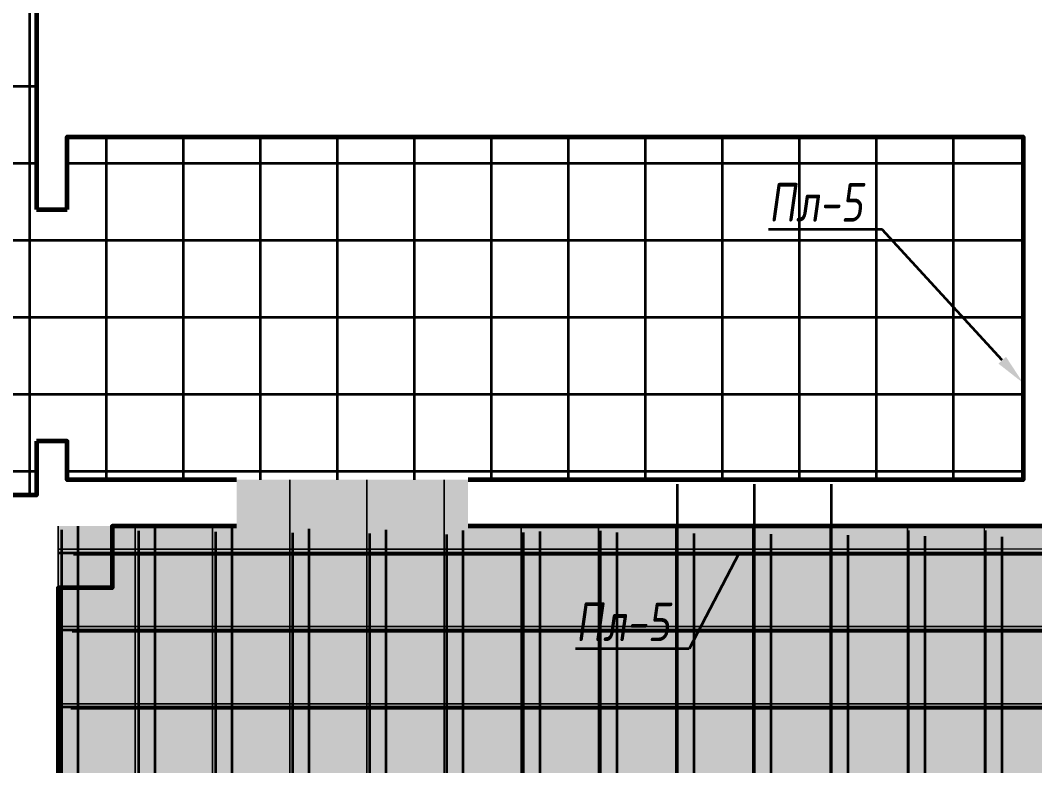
# Model space of a CAD drawing. Header units: millimetres. Extents: x -510890 to 418982, y -118257 to 141350.
# Drawn here: x -18495 to -11926, y -66586 to -61762 of the extents above; entities that cross this region are included whole.
import ezdxf
from ezdxf import colors
from ezdxf.entities.mleader import LeaderData, LeaderLine
from ezdxf.math import Vec2, Vec3

# ---------------------------------------------------------------- set-up
doc = ezdxf.new("R2010")
doc.units = ezdxf.units.MM
doc.layers.add('АР_Площадь контур', color=220, linetype='Continuous', lineweight=35, plot=False)
doc.styles.add('Архитект', font='isocpeur.ttf', dxfattribs={"width": 0.8, "oblique": 8})

msp = doc.modelspace()

# ---------------------------------------------------------------- hatches: boundary and pattern name
at = {"layer": 'АР_Площадь контур', "true_color": 0x000000, "transparency": 33554687}
h = msp.add_hatch(dxfattribs=at)
h.set_pattern_fill('ANSI37', color=18, scale=157, angle=45, style=0)
h.set_pattern_definition([(90, (2999.9, -126491.3), (-498.475, 0), []), (180, (2999.9, -126491.3), (-6e-14, -498.475), [])])
h.paths.add_polyline_path([(-18390.8, -64835.6), (-22200.8, -64835.6), (-22200.8, -54583.1), (-22500.8, -54583.1), (-22500.8, -55295.6), (-26130.8, -55295.6), (-26130.8, -54508.2), (-26330.8, -54508.2), (-26330.8, -52808.2), (-26130.8, -52808.2), (-26130.8, -52246.8), (-22500.8, -52246.8), (-22500.8, -52583.1), (-22300.8, -52583.1), (-22300.8, -51625.6), (-22200.8, -51625.6), (-22200.8, -51225.6), (-18390.8, -51225.6), (-18390.8, -62985.9), (-18190.8, -62985.9), (-18190.8, -62515.6), (-12000.8, -62515.6), (-12000.8, -64735.6), (-18190.8, -64735.6), (-18190.8, -64485.8), (-18390.8, -64485.9)])
h = msp.add_hatch(dxfattribs=at)
h.set_pattern_fill('ANSI37', color=18, scale=157, angle=45, style=0)
h.set_pattern_definition([(90, (-128888, -126520.6), (-498.475, 0), []), (180, (-128888, -126520.6), (-6e-14, -498.475), [])])
h.paths.add_polyline_path([(-5550.5, -71165), (-18250.8, -71185.6), (-18250.5, -65060.7), (-15750.5, -65090.3), (-14850.5, -65066.3), (-14276.2, -65065.6), (-14276.2, -64764.9), (-13146.2, -64764.9), (-13146.2, -65064.9), (-12270.5, -65064.9), (-12270.3, -65064.1), (-11713.2, -65064.2), (-11688.4, -61856.6), (-5500.5, -61894.6)])
h = msp.add_hatch(dxfattribs=at)
h.set_pattern_fill('ANSI37', color=18, scale=157, angle=45, style=0)
h.set_pattern_definition([(90, (52165.44, -136001.33), (-498.475, 0), []), (180, (52165.44, -136001.33), (-6e-14, -498.475), [])])
h.paths.add_polyline_path([(-5550.8, -71185.6), (-18250.5, -71185.6), (-18148, -65035.6), (-11750.5, -65110.7), (-11700.8, -61875.6), (-5550.8, -61875.6), (-5550.8, -68685.7), (-5550.8, -69890.7)])
at = {"layer": 'АР_Площадь контур', "lineweight": 5, "ltscale": 300, "true_color": 0xb8b9bc, "transparency": 33554687}
h = msp.add_hatch(color=9, dxfattribs=at)
h.dxf.hatch_style = 1
h.paths.add_polyline_path([(-12250.5, -67685.7), (-12750.5, -67685.7)], flags=17)
h.paths.add_polyline_path([(-12250.5, -67185.7), (-12750.5, -67185.7), (-12750.5, -67685.7), (-12250.5, -67685.7)])
h.paths.add_polyline_path([(-12750.5, -67185.7), (-13250.5, -67185.7), (-13250.5, -67685.7), (-12750.5, -67685.7)])
h.paths.add_polyline_path([(-12750.5, -66185.7), (-13250.5, -66185.7), (-13250.5, -67185.7), (-12750.5, -67185.7)])
h.paths.add_polyline_path([(-13250.5, -66685.7), (-13750.5, -66685.7)], flags=17)
h.paths.add_polyline_path([(-13250.5, -66185.7), (-13750.5, -66185.7), (-13750.5, -66685.7), (-13250.5, -66685.7)])
h.paths.add_polyline_path([(-13750.5, -66185.7), (-14250.5, -66185.7), (-14250.5, -66685.7), (-13750.5, -66685.7)])
h.paths.add_polyline_path([(-13750.5, -65185.7), (-14250.5, -65185.7), (-14250.5, -66185.7), (-13750.5, -66185.7)])
h.paths.add_polyline_path([(-14250.5, -65685.7), (-14750.5, -65685.7)])
h.paths.add_polyline_path([(-14250.5, -65185.7), (-14750.5, -65185.7), (-14750.5, -65685.7), (-14250.5, -65685.7)])
h.paths.add_polyline_path([(-14750.5, -65185.7), (-15250.5, -65185.7), (-15250.5, -65685.7), (-14750.5, -65685.7)])
h.paths.add_polyline_path([(-15250.5, -64685.7), (-15750.5, -64685.7)])
h.paths.add_polyline_path([(-16250.5, -63685.7), (-16750.5, -63685.7)], flags=17)
h.paths.add_polyline_path([(-14750.5, -65035.6), (-15250.5, -65035.6), (-15250.5, -65185.7), (-14750.5, -65185.7)])
at = {"layer": 'АР_Площадь контур', "lineweight": 5, "ltscale": 300, "transparency": 33554687}
h = msp.add_hatch(color=252, dxfattribs=at)
h.dxf.hatch_style = 1
h.paths.add_polyline_path([(-16750.5, -64735.7), (-17094.7, -64735.7), (-17094.7, -65035.7), (-17250.5, -65035.6), (-17250.5, -65185.7), (-16750.5, -65185.7)])
at = {"layer": 'АР_Площадь контур', "lineweight": 5, "ltscale": 300, "true_color": 0x828487, "transparency": 33554687}
h = msp.add_hatch(color=252, dxfattribs=at)
h.dxf.hatch_style = 1
h.paths.add_polyline_path([(-16250.6, -64735.7), (-16750.6, -64735.7), (-16750.6, -65185.7), (-16250.6, -65185.7)])
h = msp.add_hatch(color=252, dxfattribs=at)
h.dxf.hatch_style = 1
h.paths.add_polyline_path([(-15750.6, -64735.7), (-16250.6, -64735.7), (-16250.6, -65185.7), (-15750.6, -65185.7)])
h = msp.add_hatch(color=252, dxfattribs=at)
h.dxf.hatch_style = 1
h.paths.add_polyline_path([(-15594.7, -64735.7), (-15750.6, -64735.7), (-15750.6, -65185.7), (-15250.6, -65185.7), (-15250.6, -65035.6), (-15594.7, -65035.6)])
at = {"layer": 'АР_Площадь контур', "lineweight": 5, "ltscale": 300, "true_color": 0xb8b9bc, "transparency": 33554687}
h = msp.add_hatch(color=9, dxfattribs=at)
h.dxf.hatch_style = 1
h.paths.add_polyline_path([(-17750.5, -65185.7), (-18250.5, -65185.7)], flags=17)
h.paths.add_polyline_path([(-17250.5, -65685.7), (-17750.5, -65685.7), (-17750.5, -66185.7), (-17250.5, -66185.7)])
h.paths.add_polyline_path([(-16750.5, -65685.7), (-17250.5, -65685.7), (-17250.5, -66185.7), (-16750.5, -66185.7)])
h.paths.add_polyline_path([(-16750.5, -66185.7), (-17250.5, -66185.7)], flags=17)
h.paths.add_polyline_path([(-16250.5, -65685.7), (-16750.5, -65685.7), (-16750.5, -66685.7), (-16250.5, -66685.7)])
h.paths.add_polyline_path([(-16250.5, -66685.7), (-16750.5, -66685.7), (-16750.5, -67185.7), (-16250.5, -67185.7)])
h.paths.add_polyline_path([(-15750.5, -66685.7), (-16250.5, -66685.7), (-16250.5, -67185.7), (-15750.5, -67185.7)])
h.paths.add_polyline_path([(-15750.5, -67185.7), (-16250.5, -67185.7)])
h.paths.add_polyline_path([(-15250.5, -66685.7), (-15750.5, -66685.7), (-15750.5, -67685.7), (-15250.5, -67685.7)])
h.paths.add_polyline_path([(-15250.5, -67685.7), (-15750.5, -67685.7), (-15750.5, -68185.7), (-15250.5, -68185.7)])
h.paths.add_polyline_path([(-14750.5, -67685.7), (-15250.5, -67685.7), (-15250.5, -68185.7), (-14750.5, -68185.7)])
h.paths.add_polyline_path([(-14750.5, -68185.7), (-15250.5, -68185.7)], flags=17)
h.paths.add_polyline_path([(-14250.5, -67685.7), (-14750.5, -67685.7), (-14750.5, -68685.7), (-14250.5, -68685.7)])
h.paths.add_polyline_path([(-14250.5, -68685.7), (-14750.5, -68685.7), (-14750.5, -69185.7), (-14250.5, -69185.7)])
h.paths.add_polyline_path([(-13750.5, -68685.7), (-14250.5, -68685.7), (-14250.5, -69185.7), (-13750.5, -69185.7)])
h.paths.add_polyline_path([(-13750.5, -69185.7), (-14250.5, -69185.7)], flags=17)
h.paths.add_polyline_path([(-13250.5, -68685.7), (-13750.5, -68685.7), (-13750.5, -69685.7), (-13250.5, -69685.7)])
h.paths.add_polyline_path([(-13250.5, -69685.7), (-13750.5, -69685.7), (-13750.5, -70185.7), (-13250.5, -70185.7)])
h.paths.add_polyline_path([(-12750.5, -69685.7), (-13250.5, -69685.7), (-13250.5, -70185.7), (-12750.5, -70185.7)])
h.paths.add_polyline_path([(-12750.5, -70185.7), (-12750.5, -70685.7)], flags=17)
h.paths.add_polyline_path([(-12250.5, -69685.7), (-12750.5, -69685.7), (-12750.5, -70685.7), (-12250.5, -70685.7)])
h.paths.add_polyline_path([(-12250.5, -70685.7), (-12750.5, -70685.7), (-12750.5, -71185.7), (-12250.5, -71185.7)])
h.paths.add_polyline_path([(-17250.5, -65035.6), (-17750.5, -65035.6), (-17750.5, -65685.7), (-17250.5, -65685.7)])
h.paths.add_polyline_path([(-17750.5, -65035.6), (-18250.5, -65035.6), (-18250.5, -65185.7), (-17750.5, -65185.7)])
at = {"layer": 'АР_Площадь контур', "lineweight": 5, "ltscale": 300, "transparency": 33554687}
h = msp.add_hatch(color=252, dxfattribs=at)
h.dxf.hatch_style = 1
h.paths.add_polyline_path([(-14250.5, -65035.6), (-14750.5, -65035.6), (-14750.5, -65185.7), (-14250.5, -65185.7)])
h = msp.add_hatch(color=252, dxfattribs=at)
h.dxf.hatch_style = 1
h.paths.add_polyline_path([(-13750.5, -65035.6), (-14250.5, -65035.6), (-14250.5, -65185.7), (-13750.5, -65185.7)])
h = msp.add_hatch(color=252, dxfattribs=at)
h.dxf.hatch_style = 1
h.paths.add_polyline_path([(-13250.5, -65035.6), (-13750.5, -65035.6), (-13750.5, -65185.7), (-13250.5, -65185.7)])
at = {"layer": 'АР_Площадь контур', "lineweight": 5, "ltscale": 300, "true_color": 0x828487, "transparency": 33554687}
h = msp.add_hatch(color=252, dxfattribs=at)
h.dxf.hatch_style = 1
h.paths.add_polyline_path([(-12750.5, -65035.6), (-13250.5, -65035.6), (-13250.5, -65185.7), (-12750.5, -65185.7)])
at = {"layer": 'АР_Площадь контур', "lineweight": 5, "ltscale": 300, "true_color": 0xb8b9bc, "transparency": 33554687}
h = msp.add_hatch(color=9, dxfattribs=at)
h.dxf.hatch_style = 1
h.paths.add_polyline_path([(-12250.5, -65035.6), (-12750.5, -65035.6), (-12750.5, -65185.7), (-12250.5, -65185.7)])
h = msp.add_hatch(color=9, dxfattribs=at)
h.dxf.hatch_style = 1
h.paths.add_polyline_path([(-11750.5, -65035.6), (-12250.5, -65035.6), (-12250.5, -65185.7), (-11750.5, -65185.7)])
at = {"layer": 'АР_Площадь контур', "lineweight": 5, "ltscale": 300, "true_color": 0x828487, "transparency": 33554687}
h = msp.add_hatch(color=252, dxfattribs=at)
h.dxf.hatch_style = 1
h.paths.add_polyline_path([(-12750.5, -70685.7), (-13250.5, -70685.7), (-13250.5, -71185.7), (-12750.5, -71185.7)])
h.paths.add_polyline_path([(-12750.5, -70185.7), (-13250.5, -70185.7), (-13250.5, -70685.7), (-12750.5, -70685.7)])
h.paths.add_polyline_path([(-13250.5, -70185.7), (-13750.5, -70185.7), (-13750.5, -70685.7), (-13250.5, -70685.7)])
h.paths.add_polyline_path([(-13750.5, -70185.7), (-14250.5, -70185.7), (-14250.5, -70685.7), (-13750.5, -70685.7)])
h.paths.add_polyline_path([(-13750.5, -69685.7), (-14250.5, -69685.7), (-14250.5, -70185.7), (-13750.5, -70185.7)])
h.paths.add_polyline_path([(-13750.5, -69185.7), (-14250.5, -69185.7), (-14250.5, -69685.7), (-13750.5, -69685.7)])
h.paths.add_polyline_path([(-14250.5, -69185.7), (-14750.5, -69185.7), (-14750.5, -69685.7), (-14250.5, -69685.7)])
h.paths.add_polyline_path([(-14750.5, -69185.7), (-15250.5, -69185.7), (-15250.5, -69685.7), (-14750.5, -69685.7)])
h.paths.add_polyline_path([(-14750.5, -68685.7), (-15250.5, -68685.7), (-15250.5, -69185.7), (-14750.5, -69185.7)])
h.paths.add_polyline_path([(-14750.5, -68185.7), (-15250.5, -68185.7), (-15250.5, -68685.7), (-14750.5, -68685.7)])
h.paths.add_polyline_path([(-15250.5, -68185.7), (-15750.5, -68185.7), (-15750.5, -68685.7), (-15250.5, -68685.7)])
h.paths.add_polyline_path([(-15750.5, -68185.7), (-16250.5, -68185.7), (-16250.5, -68685.7), (-15750.5, -68685.7)])
h.paths.add_polyline_path([(-15750.5, -67685.7), (-16250.5, -67685.7), (-16250.5, -68185.7), (-15750.5, -68185.7)])
h.paths.add_polyline_path([(-15750.5, -67185.7), (-16250.5, -67185.7), (-16250.5, -67685.7), (-15750.5, -67685.7)])
h.paths.add_polyline_path([(-16250.5, -67185.7), (-16750.5, -67185.7), (-16750.5, -67685.7), (-16250.5, -67685.7)])
h.paths.add_polyline_path([(-16750.5, -67185.7), (-17250.5, -67185.7), (-17250.5, -67685.7), (-16750.5, -67685.7)])
h.paths.add_polyline_path([(-16750.5, -66685.7), (-17250.5, -66685.7), (-17250.5, -67185.7), (-16750.5, -67185.7)])
h.paths.add_polyline_path([(-16750.5, -66185.7), (-17250.5, -66185.7), (-17250.5, -66685.7), (-16750.5, -66685.7)])
h.paths.add_polyline_path([(-17250.5, -66185.7), (-17750.5, -66185.7), (-17750.5, -66685.7), (-17250.5, -66685.7)])
h.paths.add_polyline_path([(-17750.5, -66185.7), (-18250.5, -66185.7), (-18250.5, -66685.7), (-17750.5, -66685.7)])
h.paths.add_polyline_path([(-17750.5, -65685.7), (-18250.5, -65685.7), (-18250.5, -66185.7), (-17750.5, -66185.7)])
h.paths.add_polyline_path([(-17750.5, -65254.9), (-18250.5, -65254.9), (-18250.5, -65685.7), (-17750.5, -65685.7)])
h.paths.add_polyline_path([(-17750.5, -65185.7), (-18250.5, -65185.7), (-18250.5, -65254.9), (-17750.5, -65254.9)])
at = {"layer": 'АР_Площадь контур', "lineweight": 5, "ltscale": 300, "transparency": 33554687}
h = msp.add_hatch(color=252, dxfattribs=at)
h.dxf.hatch_style = 1
h.paths.add_polyline_path([(-16750.5, -65185.7), (-17250.5, -65185.7), (-17250.5, -65254.9), (-16750.5, -65254.9)])
h = msp.add_hatch(color=252, dxfattribs=at)
h.dxf.hatch_style = 1
h.paths.add_polyline_path([(-16250.5, -65185.7), (-16750.5, -65185.7), (-16750.5, -65254.9), (-16250.5, -65254.9)])
h = msp.add_hatch(color=252, dxfattribs=at)
h.dxf.hatch_style = 1
h.paths.add_polyline_path([(-15750.5, -65185.7), (-16250.5, -65185.7), (-16250.5, -65254.9), (-15750.5, -65254.9)])
at = {"layer": 'АР_Площадь контур', "lineweight": 5, "ltscale": 300, "true_color": 0x828487, "transparency": 33554687}
h = msp.add_hatch(color=252, dxfattribs=at)
h.dxf.hatch_style = 1
h.paths.add_polyline_path([(-15250.6, -65185.7), (-15750.6, -65185.7), (-15750.6, -65254.9), (-15250.6, -65254.9)])
at = {"layer": 'АР_Площадь контур', "lineweight": 5, "ltscale": 300, "transparency": 33554687}
h = msp.add_hatch(color=252, dxfattribs=at)
h.dxf.hatch_style = 1
h.paths.add_polyline_path([(-13250.5, -65185.7), (-13750.5, -65185.7), (-13750.5, -65254.9), (-13250.5, -65254.9)])
at = {"layer": 'АР_Площадь контур', "lineweight": 5, "ltscale": 300, "true_color": 0x828487, "transparency": 33554687}
h = msp.add_hatch(color=252, dxfattribs=at)
h.dxf.hatch_style = 1
h.paths.add_polyline_path([(-12750.5, -65185.7), (-13250.5, -65185.7), (-13250.5, -65254.9), (-12750.5, -65254.9)])
h = msp.add_hatch(color=252, dxfattribs=at)
h.dxf.hatch_style = 1
h.paths.add_polyline_path([(-12250.5, -65185.7), (-12750.5, -65185.7), (-12750.5, -65254.9), (-12250.5, -65254.9)])
h = msp.add_hatch(color=252, dxfattribs=at)
h.dxf.hatch_style = 1
h.paths.add_polyline_path([(-6750.5, -70685.7), (-7250.5, -70685.7), (-7250.5, -71185.7), (-6750.5, -71185.7)])
h.paths.add_polyline_path([(-6750.5, -70185.7), (-7250.5, -70185.7), (-7250.5, -70685.7), (-6750.5, -70685.7)])
h.paths.add_polyline_path([(-7250.5, -70185.7), (-7750.5, -70185.7), (-7750.5, -70685.7), (-7250.5, -70685.7)])
h.paths.add_polyline_path([(-7750.5, -70185.7), (-8250.5, -70185.7), (-8250.5, -70685.7), (-7750.5, -70685.7)])
h.paths.add_polyline_path([(-7750.5, -69685.7), (-8250.5, -69685.7), (-8250.5, -70185.7), (-7750.5, -70185.7)])
h.paths.add_polyline_path([(-7750.5, -69185.7), (-8250.5, -69185.7), (-8250.5, -69685.7), (-7750.5, -69685.7)])
h.paths.add_polyline_path([(-8250.5, -69185.7), (-8750.5, -69185.7), (-8750.5, -69685.7), (-8250.5, -69685.7)])
h.paths.add_polyline_path([(-8750.5, -69185.7), (-9250.5, -69185.7), (-9250.5, -69685.7), (-8750.5, -69685.7)])
h.paths.add_polyline_path([(-8750.5, -68685.7), (-9250.5, -68685.7), (-9250.5, -69185.7), (-8750.5, -69185.7)])
h.paths.add_polyline_path([(-8750.5, -68185.7), (-9250.5, -68185.7), (-9250.5, -68685.7), (-8750.5, -68685.7)])
h.paths.add_polyline_path([(-9250.5, -68185.7), (-9750.5, -68185.7), (-9750.5, -68685.7), (-9250.5, -68685.7)])
h.paths.add_polyline_path([(-9750.5, -68185.7), (-10250.5, -68185.7), (-10250.5, -68685.7), (-9750.5, -68685.7)])
h.paths.add_polyline_path([(-9750.5, -67685.7), (-10250.5, -67685.7), (-10250.5, -68185.7), (-9750.5, -68185.7)])
h.paths.add_polyline_path([(-9750.5, -67185.7), (-10250.5, -67185.7), (-10250.5, -67685.7), (-9750.5, -67685.7)])
h.paths.add_polyline_path([(-10250.5, -67185.7), (-10750.5, -67185.7), (-10750.5, -67685.7), (-10250.5, -67685.7)])
h.paths.add_polyline_path([(-10750.5, -67185.7), (-11250.5, -67185.7), (-11250.5, -67685.7), (-10750.5, -67685.7)])
h.paths.add_polyline_path([(-10750.5, -66685.7), (-11250.5, -66685.7), (-11250.5, -67185.7), (-10750.5, -67185.7)])
h.paths.add_polyline_path([(-10750.5, -66185.7), (-11250.5, -66185.7), (-11250.5, -66685.7), (-10750.5, -66685.7)])
h.paths.add_polyline_path([(-11250.5, -66185.7), (-11750.5, -66185.7), (-11750.5, -66685.7), (-11250.5, -66685.7)])
h.paths.add_polyline_path([(-11750.5, -66185.7), (-12250.5, -66185.7), (-12250.5, -66685.7), (-11750.5, -66685.7)])
h.paths.add_polyline_path([(-11750.5, -65685.7), (-12250.5, -65685.7), (-12250.5, -66185.7), (-11750.5, -66185.7)])
h.paths.add_polyline_path([(-11750.5, -65254.9), (-12250.5, -65254.9), (-12250.5, -65685.7), (-11750.5, -65685.7)])
h.paths.add_polyline_path([(-11750.5, -65185.7), (-12250.5, -65185.7), (-12250.5, -65254.9), (-11750.5, -65254.9)])
at = {"layer": 'АР_Площадь контур', "lineweight": 5, "ltscale": 300, "transparency": 33554687}
h = msp.add_hatch(color=252, dxfattribs=at)
h.dxf.hatch_style = 1
h.paths.add_polyline_path([(-16750.5, -65254.9), (-17250.5, -65254.9), (-17250.5, -65685.7), (-16750.5, -65685.7)])
h = msp.add_hatch(color=252, dxfattribs=at)
h.dxf.hatch_style = 1
h.paths.add_polyline_path([(-16250.5, -65254.9), (-16750.5, -65254.9), (-16750.5, -65685.7), (-16250.5, -65685.7)])
h = msp.add_hatch(color=252, dxfattribs=at)
h.dxf.hatch_style = 1
h.paths.add_polyline_path([(-15750.5, -65254.9), (-16250.5, -65254.9), (-16250.5, -65685.7), (-15750.5, -65685.7)])
at = {"layer": 'АР_Площадь контур', "lineweight": 5, "ltscale": 300, "true_color": 0x828487, "transparency": 33554687}
h = msp.add_hatch(color=252, dxfattribs=at)
h.dxf.hatch_style = 1
h.paths.add_polyline_path([(-15250.6, -65254.9), (-15750.6, -65254.9), (-15750.6, -65685.7), (-15250.6, -65685.7)])
at = {"layer": 'АР_Площадь контур', "lineweight": 5, "ltscale": 300, "transparency": 33554687}
h = msp.add_hatch(color=252, dxfattribs=at)
h.dxf.hatch_style = 1
h.paths.add_polyline_path([(-13250.5, -65254.9), (-13750.5, -65254.9), (-13750.5, -65685.7), (-13250.5, -65685.7)])
at = {"layer": 'АР_Площадь контур', "lineweight": 5, "ltscale": 300, "true_color": 0x828487, "transparency": 33554687}
h = msp.add_hatch(color=252, dxfattribs=at)
h.dxf.hatch_style = 1
h.paths.add_polyline_path([(-12750.5, -65254.9), (-13250.5, -65254.9), (-13250.5, -65685.7), (-12750.5, -65685.7)])
h = msp.add_hatch(color=252, dxfattribs=at)
h.dxf.hatch_style = 1
h.paths.add_polyline_path([(-12250.5, -65254.9), (-12750.5, -65254.9), (-12750.5, -65685.7), (-12250.5, -65685.7)])
at = {"layer": 'АР_Площадь контур', "lineweight": 5, "ltscale": 300, "transparency": 33554687}
h = msp.add_hatch(color=252, dxfattribs=at)
h.dxf.hatch_style = 1
h.paths.add_polyline_path([(-15750.5, -65685.7), (-16250.5, -65685.7), (-16250.5, -66185.7), (-15750.5, -66185.7)])
at = {"layer": 'АР_Площадь контур', "lineweight": 5, "ltscale": 300, "true_color": 0x828487, "transparency": 33554687}
h = msp.add_hatch(color=252, dxfattribs=at)
h.dxf.hatch_style = 1
h.paths.add_polyline_path([(-15250.6, -65685.7), (-15750.6, -65685.7), (-15750.6, -66185.7), (-15250.6, -66185.7)])
h = msp.add_hatch(color=252, dxfattribs=at)
h.dxf.hatch_style = 1
h.paths.add_polyline_path([(-14750.6, -65685.7), (-15250.6, -65685.7), (-15250.6, -66185.7), (-14750.6, -66185.7)])
h = msp.add_hatch(color=252, dxfattribs=at)
h.dxf.hatch_style = 1
h.paths.add_polyline_path([(-14250.6, -65685.7), (-14750.6, -65685.7), (-14750.6, -66185.7), (-14250.6, -66185.7)])
at = {"layer": 'АР_Площадь контур', "lineweight": 5, "ltscale": 300, "transparency": 33554687}
h = msp.add_hatch(color=252, dxfattribs=at)
h.dxf.hatch_style = 1
h.paths.add_polyline_path([(-13250.5, -65685.7), (-13750.5, -65685.7), (-13750.5, -66185.7), (-13250.5, -66185.7)])
h = msp.add_hatch(color=252, dxfattribs=at)
h.dxf.hatch_style = 1
h.paths.add_polyline_path([(-12750.5, -65685.7), (-13250.5, -65685.7), (-13250.5, -66185.7), (-12750.5, -66185.7)])
h = msp.add_hatch(color=252, dxfattribs=at)
h.dxf.hatch_style = 1
h.paths.add_polyline_path([(-12250.5, -65685.7), (-12750.5, -65685.7), (-12750.5, -66185.7), (-12250.5, -66185.7)])
h = msp.add_hatch(color=252, dxfattribs=at)
h.dxf.hatch_style = 1
h.paths.add_polyline_path([(-15750.5, -66185.7), (-16250.5, -66185.7), (-16250.5, -66685.7), (-15750.5, -66685.7)])
h = msp.add_hatch(color=252, dxfattribs=at)
h.dxf.hatch_style = 1
h.paths.add_polyline_path([(-15250.5, -66185.7), (-15750.5, -66185.7), (-15750.5, -66685.7), (-15250.5, -66685.7)])
h = msp.add_hatch(color=252, dxfattribs=at)
h.dxf.hatch_style = 1
h.paths.add_polyline_path([(-14750.5, -66185.7), (-15250.5, -66185.7), (-15250.5, -66685.7), (-14750.5, -66685.7)])
at = {"layer": 'АР_Площадь контур', "lineweight": 5, "ltscale": 300, "true_color": 0x828487, "transparency": 33554687}
h = msp.add_hatch(color=252, dxfattribs=at)
h.dxf.hatch_style = 1
h.paths.add_polyline_path([(-14250.6, -66185.7), (-14750.6, -66185.7), (-14750.6, -66685.7), (-14250.6, -66685.7)])
at = {"layer": 'АР_Площадь контур', "lineweight": 5, "ltscale": 300, "transparency": 33554687}
h = msp.add_hatch(color=252, dxfattribs=at)
h.dxf.hatch_style = 1
h.paths.add_polyline_path([(-12250.5, -66185.7), (-12750.5, -66185.7), (-12750.5, -66685.7), (-12250.5, -66685.7)])

# ---------------------------------------------------------------- linework, layer by layer
at = {"layer": 'АР_Площадь контур', "lineweight": 60}
for points in [[(-18390.8, -64485.9), (-18390.8, -64835.6), (-22200.8, -64835.6), (-22200.8, -59350)], [(-18390.8, -61262.8), (-18390.8, -62985.9)], [(-17094.7, -65035.6), (-17900.8, -65035.6), (-17900.8, -65435.6), (-18250.5, -65435.7), (-18250.5, -71185.6), (-5550.8, -71185.6), (-5550.8, -61875.6), (-11700.8, -61875.6), (-11700.8, -65035.6), (-15594.7, -65035.6)], [(-18190.8, -62985.9), (-18190.8, -62515.6), (-12000.8, -62515.6), (-12000.8, -64735.6), (-15594.7, -64735.6)], [(-18390.8, -62985.9), (-18190.8, -62985.9)], [(-17094.7, -64735.6), (-18190.8, -64735.6), (-18190.8, -64485.9), (-18390.8, -64485.9)]]:
    msp.add_lwpolyline(points, dxfattribs=at)
at = {"layer": 'АР_Площадь контур', "lineweight": 5, "ltscale": 300}
for points in [[(-16750.5, -65185.7), (-16750.5, -64735.7)], [(-16750.5, -64735.7), (-16750.5, -65185.7), (-16250.5, -65185.7)], [(-16250.5, -65185.7), (-16250.5, -64735.7)], [(-16250.5, -64735.7), (-16250.5, -65185.7), (-15750.5, -65185.7)], [(-15750.5, -65185.7), (-15750.5, -64735.7)], [(-15750.5, -64735.7), (-15750.5, -65185.7), (-15250.5, -65185.7)], [(-18250.8, -71185.6), (-18250.6, -65035.6)], [(-18250.5, -65035.6), (-18250.5, -65185.7), (-17750.5, -65185.7)], [(-17750.5, -65185.7), (-17750.5, -65035.6)], [(-17750.5, -65035.6), (-17750.5, -65185.7), (-17250.5, -65185.7)], [(-17250.5, -65185.7), (-17250.5, -65035.6)], [(-17250.5, -65035.6), (-17250.5, -65185.7), (-16750.5, -65185.7)], [(-15250.5, -65185.7), (-15250.5, -65035.6)], [(-15250.5, -65035.6), (-15250.5, -65185.7), (-14750.5, -65185.7)], [(-14750.5, -65185.7), (-14750.5, -65035.6)], [(-14750.5, -65035.6), (-14750.5, -65185.7), (-14250.5, -65185.7)], [(-14250.5, -65185.7), (-14250.5, -65035.6)], [(-14250.5, -65035.6), (-14250.5, -65185.7), (-13750.5, -65185.7)], [(-13750.5, -65185.7), (-13750.5, -65035.6)], [(-13750.5, -65035.6), (-13750.5, -65185.7), (-13250.5, -65185.7)], [(-13250.5, -65185.7), (-13250.5, -65035.6)], [(-13250.5, -65035.6), (-13250.5, -65185.7), (-12750.5, -65185.7)], [(-12750.5, -65185.7), (-12750.5, -65035.6)], [(-12750.5, -65035.6), (-12750.5, -65185.7), (-12250.5, -65185.7)], [(-12250.5, -65185.7), (-12250.5, -65035.6)], [(-12250.5, -65185.7), (-12250.5, -65035.6)], [(-17750.5, -65685.7), (-17750.5, -65185.7), (-18250.5, -65185.7), (-18250.5, -65685.7), (-17750.5, -65685.7)], [(-17250.5, -65685.7), (-17250.5, -65185.7), (-17750.5, -65185.7), (-17750.5, -65685.7), (-17250.5, -65685.7)], [(-16750.5, -65685.7), (-16750.5, -65185.7), (-17250.5, -65185.7), (-17250.5, -65685.7), (-16750.5, -65685.7)], [(-16250.5, -65685.7), (-16250.5, -65185.7), (-16750.5, -65185.7), (-16750.5, -65685.7), (-16250.5, -65685.7)], [(-15750.5, -65685.7), (-15750.5, -65185.7), (-16250.5, -65185.7), (-16250.5, -65685.7), (-15750.5, -65685.7)], [(-15250.5, -65685.7), (-15250.5, -65185.7), (-15750.5, -65185.7), (-15750.5, -65685.7), (-15250.5, -65685.7)], [(-14750.5, -65685.7), (-14750.5, -65185.7), (-15250.5, -65185.7), (-15250.5, -65685.7), (-14750.5, -65685.7)], [(-14250.5, -65685.7), (-14250.5, -65185.7), (-14750.5, -65185.7), (-14750.5, -65685.7), (-14250.5, -65685.7)], [(-13750.5, -65685.7), (-13750.5, -65185.7), (-14250.5, -65185.7), (-14250.5, -65685.7), (-13750.5, -65685.7)], [(-13250.5, -65685.7), (-13250.5, -65185.7), (-13750.5, -65185.7), (-13750.5, -65685.7), (-13250.5, -65685.7)], [(-12750.5, -65685.7), (-12750.5, -65185.7), (-13250.5, -65185.7), (-13250.5, -65685.7), (-12750.5, -65685.7)], [(-12250.5, -65685.7), (-12250.5, -65185.7), (-12750.5, -65185.7), (-12750.5, -65685.7), (-12250.5, -65685.7)], [(-11750.5, -65685.7), (-11750.5, -65185.7), (-12250.5, -65185.7), (-12250.5, -65685.7), (-11750.5, -65685.7)], [(-17750.5, -66185.7), (-17750.5, -65685.7), (-18250.5, -65685.7), (-18250.5, -66185.7), (-17750.5, -66185.7)], [(-17250.5, -66185.7), (-17250.5, -65685.7), (-17750.5, -65685.7), (-17750.5, -66185.7), (-17250.5, -66185.7)], [(-16750.5, -66185.7), (-16750.5, -65685.7), (-17250.5, -65685.7), (-17250.5, -66185.7), (-16750.5, -66185.7)], [(-16250.5, -66185.7), (-16250.5, -65685.7), (-16750.5, -65685.7), (-16750.5, -66185.7), (-16250.5, -66185.7)], [(-15750.5, -66185.7), (-15750.5, -65685.7), (-16250.5, -65685.7), (-16250.5, -66185.7), (-15750.5, -66185.7)], [(-15250.5, -66185.7), (-15250.5, -65685.7), (-15750.5, -65685.7), (-15750.5, -66185.7), (-15250.5, -66185.7)], [(-14750.5, -66185.7), (-14750.5, -65685.7), (-15250.5, -65685.7), (-15250.5, -66185.7), (-14750.5, -66185.7)], [(-14250.5, -66185.7), (-14250.5, -65685.7), (-14750.5, -65685.7), (-14750.5, -66185.7), (-14250.5, -66185.7)], [(-13750.5, -66185.7), (-13750.5, -65685.7), (-14250.5, -65685.7), (-14250.5, -66185.7), (-13750.5, -66185.7)], [(-13250.5, -66185.7), (-13250.5, -65685.7), (-13750.5, -65685.7), (-13750.5, -66185.7), (-13250.5, -66185.7)], [(-12750.5, -66185.7), (-12750.5, -65685.7), (-13250.5, -65685.7), (-13250.5, -66185.7), (-12750.5, -66185.7)], [(-12250.5, -66185.7), (-12250.5, -65685.7), (-12750.5, -65685.7), (-12750.5, -66185.7), (-12250.5, -66185.7)], [(-11750.5, -66185.7), (-11750.5, -65685.7), (-12250.5, -65685.7), (-12250.5, -66185.7), (-11750.5, -66185.7)], [(-17750.5, -66685.7), (-17750.5, -66185.7), (-18250.5, -66185.7), (-18250.5, -66685.7), (-17750.5, -66685.7)], [(-17250.5, -66685.7), (-17250.5, -66185.7), (-17750.5, -66185.7), (-17750.5, -66685.7), (-17250.5, -66685.7)], [(-16750.5, -66685.7), (-16750.5, -66185.7), (-17250.5, -66185.7), (-17250.5, -66685.7), (-16750.5, -66685.7)], [(-16250.5, -66685.7), (-16250.5, -66185.7), (-16750.5, -66185.7), (-16750.5, -66685.7), (-16250.5, -66685.7)], [(-15750.5, -66685.7), (-15750.5, -66185.7), (-16250.5, -66185.7), (-16250.5, -66685.7), (-15750.5, -66685.7)], [(-15250.5, -66685.7), (-15250.5, -66185.7), (-15750.5, -66185.7), (-15750.5, -66685.7), (-15250.5, -66685.7)], [(-14750.5, -66685.7), (-14750.5, -66185.7), (-15250.5, -66185.7), (-15250.5, -66685.7), (-14750.5, -66685.7)], [(-14250.5, -66685.7), (-14250.5, -66185.7), (-14750.5, -66185.7), (-14750.5, -66685.7), (-14250.5, -66685.7)], [(-13750.5, -66685.7), (-13750.5, -66185.7), (-14250.5, -66185.7), (-14250.5, -66685.7), (-13750.5, -66685.7)], [(-13250.5, -66685.7), (-13250.5, -66185.7), (-13750.5, -66185.7), (-13750.5, -66685.7), (-13250.5, -66685.7)], [(-12750.5, -66685.7), (-12750.5, -66185.7), (-13250.5, -66185.7), (-13250.5, -66685.7), (-12750.5, -66685.7)], [(-12250.5, -66685.7), (-12250.5, -66185.7), (-12750.5, -66185.7), (-12750.5, -66685.7), (-12250.5, -66685.7)], [(-11750.5, -66685.7), (-11750.5, -66185.7), (-12250.5, -66185.7), (-12250.5, -66685.7), (-11750.5, -66685.7)]]:
    msp.add_lwpolyline(points, dxfattribs=at)

# ---------------------------------------------------------------- leaders
at = {"layer": 'АР_Площадь контур'}
ml = msp.add_multileader_mtext('Standard', dxfattribs=at)
ml.set_content('Пл-5', color=256, style='Архитект')
ml.set_leader_properties(color=256, linetype='ByLayer', lineweight=-1)
ml.build(insert=Vec2(0, 0))
ml.multileader.update_dxf_attribs({"text_left_attachment_type": 6, "text_right_attachment_type": 6, "dogleg_length": 25, "arrow_head_size": 200})
ctx = ml.context
ctx.base_point, ctx.char_height, ctx.arrow_head_size, ctx.landing_gap_size, ctx.plane_origin = Vec3(-21249.4, -62986.6), 250, 200, 100, Vec3(-34135.5, -63228.2)
ctx.left_attachment, ctx.right_attachment = 6, 6
notes = []
notes.append((ctx, [(1, (1, 1, 0), (-21274.4, -62986.6), (1, 0), 25, [(1, [(-22200.8, -61849.1)], 0, [])])]))
ctx.mtext.insert, ctx.mtext.width, ctx.mtext.defined_height, ctx.mtext.line_spacing_style, ctx.mtext.flow_direction = Vec3(-21149.4, -62686.6), 3549.472, 1007.6, 2, 5
ml = msp.add_multileader_mtext('Standard', dxfattribs=at)
ml.set_content('Пл-5', color=256, style='Архитект')
ml.set_leader_properties(color=256, linetype='ByLayer', lineweight=-1)
ml.build(insert=Vec2(0, 0))
ml.multileader.update_dxf_attribs({"text_left_attachment_type": 6, "text_right_attachment_type": 6, "dogleg_length": 25, "arrow_head_size": 200})
ctx = ml.context
ctx.base_point, ctx.char_height, ctx.arrow_head_size, ctx.landing_gap_size, ctx.plane_origin = Vec3(-13748.9, -63115.6), 250, 200, 100, Vec3(-26635, -63357.2)
ctx.left_attachment, ctx.right_attachment = 6, 6
notes.append((ctx, [(0, (1, 1, 0), (-12913.7, -63115.6), (-1, 0), 25, [(1, [(-12000.8, -64109.8)], 0, [])])]))
ctx.mtext.insert, ctx.mtext.width, ctx.mtext.defined_height, ctx.mtext.line_spacing_style, ctx.mtext.flow_direction = Vec3(-13648.9, -62815.6), 3549.472, 1007.6, 2, 5
ml = msp.add_multileader_mtext('Standard', dxfattribs=at)
ml.set_content('Пл-5', color=256, style='Архитект')
ml.set_leader_properties(color=256, linetype='ByLayer', lineweight=-1)
ml.build(insert=Vec2(0, 0))
ml.multileader.update_dxf_attribs({"text_left_attachment_type": 6, "text_right_attachment_type": 6, "dogleg_length": 25, "arrow_head_size": 200})
ctx = ml.context
ctx.base_point, ctx.char_height, ctx.arrow_head_size, ctx.landing_gap_size, ctx.plane_origin = Vec3(-14998.7, -65830.4), 250, 200, 100, Vec3(-27884.7, -66072)
ctx.left_attachment, ctx.right_attachment = 6, 6
notes.append((ctx, [(0, (1, 1, 0), (-14163.4, -65830.4), (-1, 0), 25, [(1, [(-13750.5, -65035.6)], 0, [])])]))
ctx.mtext.insert, ctx.mtext.width, ctx.mtext.defined_height, ctx.mtext.line_spacing_style, ctx.mtext.flow_direction = Vec3(-14898.7, -65530.4), 3549.472, 1007.6, 2, 5
for ctx, leaders in notes:
    for number, flags, end, landing, length, lines in leaders:
        leader = LeaderData()
        leader.index, (leader.has_last_leader_line, leader.has_dogleg_vector, leader.attachment_direction) = number, flags
        leader.last_leader_point, leader.dogleg_vector, leader.dogleg_length = Vec3(end), Vec3(landing), length
        for number, points, colour, breaks in lines:
            line = LeaderLine()
            line.index, line.vertices, line.color, line.breaks = number, Vec3.list(points), colors.encode_raw_color(colour), breaks
            leader.lines.append(line)
        ctx.leaders.append(leader)

doc.saveas('drawing.dxf')
